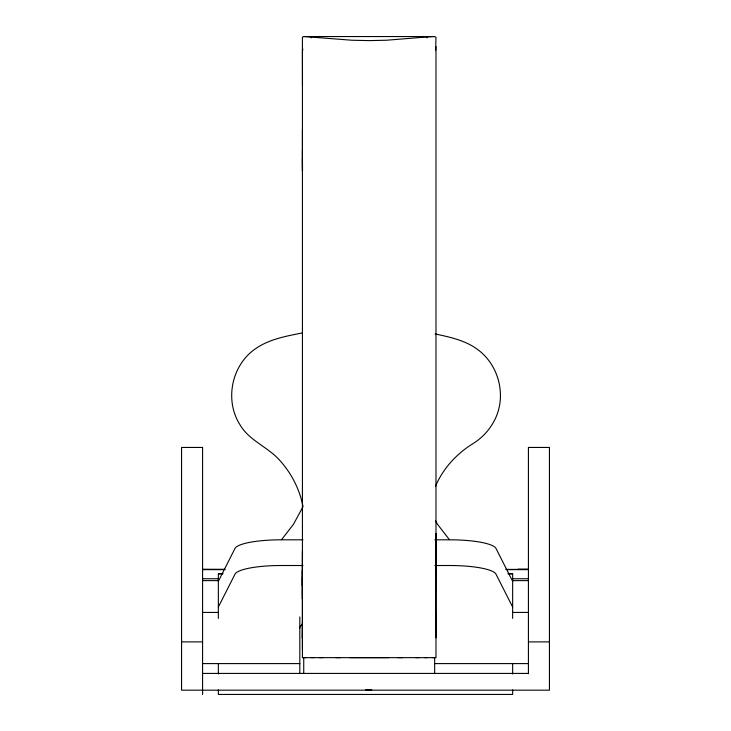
<?xml version="1.0" encoding="UTF-8"?>
<svg xmlns="http://www.w3.org/2000/svg" width="731" height="731" viewBox="0 0 731 731"><rect width="100%" height="100%" fill="white"/><g stroke="black" fill="none" stroke-linecap="round" stroke-linejoin="round"><path stroke-width="1.1" d="M302.278 585.367L302.479 550.726L302.415 599.091L302.278 570.545M302.424 649.466L302.424 577.545M435.84 571.203L435.978 533.603L435.804 637.807L435.822 613.218M302.25 638.346L302.424 621.825M435.521 486.279C442.968 468.507 456.656 453.759 472.939 443.644C483.511 437.147 491.835 427.352 496.541 415.875C505.943 392.693 497.838 364.248 477.635 349.5C465.382 340.354 449.839 337.092 435.183 333.939M302.926 506.885L293.396 524.41L281.663 539.56M218.35 581.337L235.007 548.433A46.318 9.631 0 0 1 281.417 539.816L303 539.816M218.35 607.041L235.007 574.137A46.318 9.631 0 0 1 281.417 565.52L303 565.52M427.516 36.934L427.032 37.829L427.032 36.961L434.141 36.55L435.978 37.153L435.658 50.192M434.141 36.55L304.26 36.55L302.424 37.153L302.424 657.653L340.436 657.644M302.296 332.952C285.839 336.196 268.25 339.339 254.434 349.5C231.48 366.039 224.719 400.14 239.64 424.181C248.796 440.555 267.72 446.723 279.754 460.356C291.413 473.268 299.628 489.185 302.963 506.291M427.032 657.653L424.693 657.644M218.35 618.389L218.35 573.862L222.836 573.415M427.032 36.961L386.48 40.232L369.201 40.607L351.913 40.232L304.26 36.55M322.663 657.644L319.401 657.644M304.699 657.653L305.987 657.644M313.7 657.644L311.296 657.644M388.609 657.644L349.793 657.644M418.991 657.644L415.738 657.644M434.817 539.816L449.583 539.816A46.318 9.631 0 0 1 495.993 548.433L512.65 581.337M434.817 565.52L449.583 565.52A46.318 9.631 0 0 1 495.993 574.137L512.65 607.041M517.904 569.221L528.422 569.221M225.276 569.394L202.578 569.394L224.225 569.467M505.706 569.394L528.422 569.394M202.578 569.65L224.225 569.65M506.775 569.65L528.422 569.65M218.35 573.862L222.873 573.862M508.127 573.862L512.65 573.862L512.65 618.389M202.578 578.751L218.532 578.751M512.468 578.751L528.422 578.751M202.578 580.624L218.532 580.624M512.468 580.624L528.422 580.624M202.578 612.432L218.414 612.432M512.586 612.432L528.422 612.432M181.562 641.9L202.578 641.9M528.422 641.9L549.438 641.9M335.812 657.653L402.589 657.653M397.966 657.644L435.978 657.653L435.978 46.61M202.578 663.593L299.811 663.593M434.589 663.593L528.422 663.593M202.578 673.425L528.422 673.425M432.405 657.644L433.702 657.653M508.164 573.415L512.65 573.862M449.337 539.56L437.604 524.41L435.484 520.737M302.424 47.716L302.835 50.192M310.885 36.934L311.369 37.829L311.369 36.961M302.424 158.627L302.479 170.807L302.424 130.1M302.424 150.019L302.479 170.807M302.433 49.671L302.479 85.454M528.422 673.744L528.422 447.445L549.438 447.445L549.438 690.174L181.562 690.174L181.562 447.445L202.578 447.445L202.578 694.45M512.65 663.803L512.65 674.019M512.65 689.909L512.65 694.45L218.35 694.45L218.35 689.909M434.662 657.635L434.662 673.406M303.74 657.635L303.74 673.406M299.811 616.909L299.811 673.425M218.35 663.803L218.35 674.019M371.787 689.836A15.762 5.364 0 0 1 365.637 689.762M299.811 628.176A65.689 13.661 0 0 1 302.049 624.639"/></g></svg>
